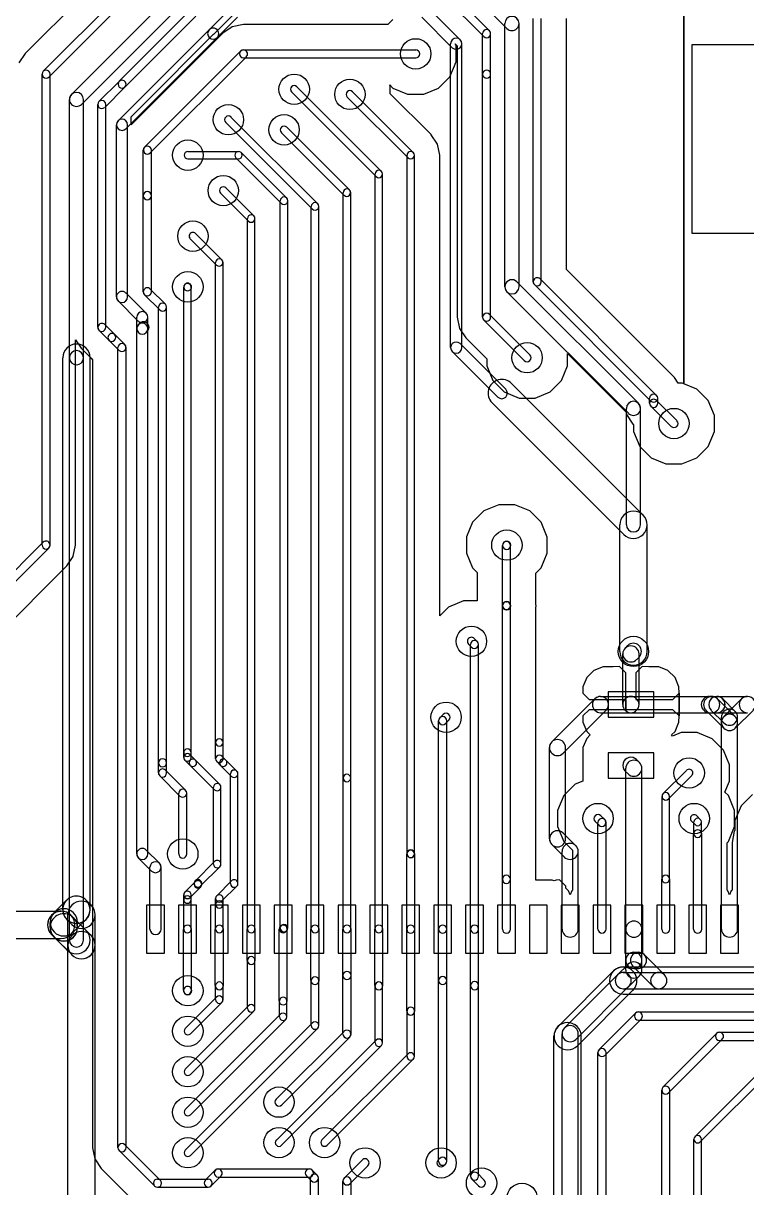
# Model space of a CAD drawing. Extents: x -29274 to 69862, y 24345 to 162744.
# Drawn here: x 325 to 7468, y 40975 to 52472 of the extents above; entities that cross this region are included whole.
import ezdxf

# ---------------------------------------------------------------- set-up
doc = ezdxf.new("R2010")
doc.units = 0
doc.layers.add('BLACK', color=1, linetype='CONTINUOUS')

msp = doc.modelspace()

# ---------------------------------------------------------------- linework, layer by layer
at = {"layer": 'BLACK'}
for p, q in [((6849, 48912), (6849, 56190)), ((6849, 56190), (6849, 48912)), ((6849, 48912), (6849, 56190)), ((6849, 56190), (6849, 48912)), ((1744, 53574), (345, 52175)), ((1744, 53574), (345, 52175)), ((522, 51999), (1921, 53398)), ((579, 51942), (1978, 53341)), ((2200, 53169), (801, 51770)), ((2299, 53070), (900, 51671)), ((5100, 52421), (4451, 53070)), ((4429, 52898), (4928, 52399)), ((4372, 52841), (4871, 52342)), ((1272, 51899), (1971, 52598)), ((2361, 52609), (2161, 52409)), ((2205, 52365), (2420, 52580)), ((2205, 52365), (2420, 52580)), ((4339, 52609), (4639, 52309)), ((1329, 51842), (2028, 52541)), ((2439, 52531), (2239, 52331)), ((2389, 52438), (2295, 52375)), ((2389, 52438), (2295, 52375)), ((2500, 52460), (2389, 52438)), ((2500, 52460), (2389, 52438)), ((3926, 52460), (2500, 52460)), ((3926, 52460), (2500, 52460)), ((3974, 52508), (3926, 52460)), ((3974, 52508), (3926, 52460)), ((4261, 52531), (4561, 52231)), ((5080, 49870), (5080, 52470)), ((5220, 49870), (5220, 52470)), ((5360, 49920), (5360, 52520)), ((5440, 49920), (5440, 52520)), ((5690, 50040), (5690, 52520)), ((5690, 50040), (5690, 52520)), ((1261, 51509), (2161, 52409)), ((1339, 51431), (2239, 52331)), ((2295, 52375), (1390, 51470)), ((2295, 52375), (1390, 51470)), ((1505, 51665), (2204, 52364)), ((1505, 51665), (2204, 52364)), ((2204, 52364), (2204, 52365)), ((2204, 52365), (2205, 52365)), ((2204, 52364), (2204, 52365)), ((2204, 52365), (2205, 52365)), ((4860, 51970), (4860, 52370)), ((4940, 51970), (4940, 52370)), ((1522, 51249), (2471, 52198)), ((2500, 52210), (4200, 52210)), ((4545, 49270), (4545, 52270)), ((4599, 52249), (4590, 52270)), ((4590, 52270), (4610, 52250)), ((4599, 52249), (4590, 52270)), ((4590, 52270), (4610, 52250)), ((4599, 52090), (4599, 52249)), ((4599, 52090), (4599, 52249)), ((4610, 52250), (4610, 51970)), ((4610, 52250), (4610, 51970)), ((4655, 49270), (4655, 52270)), ((14754, 52260), (6927, 52260)), ((6927, 52260), (6927, 50400)), ((14754, 52260), (6927, 52260)), ((6927, 52260), (6927, 50400)), ((345, 52175), (282, 52081)), ((345, 52175), (282, 52081)), ((1579, 51192), (2528, 52141)), ((2500, 52130), (4200, 52130)), ((4538, 51944), (4599, 52090)), ((4538, 51944), (4599, 52090)), ((510, 47320), (510, 51970)), ((590, 47320), (590, 51970)), ((4610, 51970), (4610, 49570)), ((4610, 51970), (4610, 49570)), ((4860, 49570), (4860, 51970)), ((4940, 49570), (4940, 51970)), ((1072, 51699), (1271, 51898)), ((3949, 51849), (3943, 51863)), ((3943, 51863), (3974, 51832)), ((3949, 51849), (3943, 51863)), ((3943, 51863), (3974, 51832)), ((4426, 51832), (4538, 51944)), ((4426, 51832), (4538, 51944)), ((1129, 51642), (1328, 51841)), ((2974, 51794), (3810, 50958)), ((3026, 51846), (3862, 51010)), ((3524, 51744), (4124, 51144)), ((3576, 51796), (4176, 51196)), ((3949, 51777), (3949, 51849)), ((3949, 51777), (3949, 51849)), ((4353, 51373), (3949, 51777)), ((4353, 51373), (3949, 51777)), ((3974, 51832), (4120, 51771)), ((3974, 51832), (4120, 51771)), ((4120, 51771), (4279, 51771)), ((4120, 51771), (4279, 51771)), ((4279, 51771), (4426, 51832)), ((4279, 51771), (4426, 51832)), ((780, 49170), (780, 51720)), ((920, 49170), (920, 51720)), ((1060, 49470), (1060, 51670)), ((1140, 49470), (1140, 51670)), ((1390, 51550), (1504, 51664)), ((1390, 51550), (1504, 51664)), ((1504, 51664), (1504, 51665)), ((1504, 51665), (1505, 51665)), ((1504, 51664), (1504, 51665)), ((1504, 51665), (1505, 51665)), ((1390, 51470), (1390, 51550)), ((1390, 51470), (1390, 51550)), ((2376, 51546), (3232, 50690)), ((1245, 49770), (1245, 51470)), ((1355, 49770), (1355, 51470)), ((2324, 51494), (3180, 50638)), ((2873, 51394), (3494, 50773)), ((2926, 51447), (3547, 50826)), ((4354, 51372), (4353, 51373)), ((4354, 51372), (4353, 51373)), ((4416, 51279), (4354, 51372)), ((4416, 51279), (4354, 51372)), ((4437, 51170), (4416, 51279)), ((4437, 51170), (4416, 51279)), ((1510, 50770), (1510, 51220)), ((1590, 50770), (1590, 51220)), ((1950, 51207), (2450, 51207)), ((2476, 51196), (2926, 50746)), ((4114, 44271), (4114, 51169)), ((4188, 44271), (4188, 51169)), ((4438, 51169), (4437, 51170)), ((4438, 51169), (4437, 51170)), ((4438, 46622), (4438, 51169)), ((4438, 46622), (4438, 51169)), ((1950, 51133), (2450, 51133)), ((2424, 51144), (2874, 50694)), ((3799, 43528), (3799, 50984)), ((3873, 43528), (3873, 50984)), ((2326, 50846), (2602, 50570)), ((1510, 49820), (1510, 50770)), ((1590, 49820), (1590, 50770)), ((2274, 50794), (2550, 50518)), ((2863, 43538), (2863, 50720)), ((2937, 43538), (2937, 50720)), ((3484, 45021), (3484, 50799)), ((3558, 45021), (3558, 50799)), ((3169, 43528), (3169, 50664)), ((3243, 43528), (3243, 50664)), ((2539, 43528), (2539, 50544)), ((2613, 43528), (2613, 50544)), ((2286, 50136), (2026, 50396)), ((6927, 50400), (13992, 50400)), ((6927, 50400), (13992, 50400)), ((2234, 50084), (1974, 50344)), ((2224, 45371), (2224, 50109)), ((2298, 45371), (2298, 50109)), ((6755, 48975), (5690, 50040)), ((6755, 48975), (5690, 50040)), ((6399, 48720), (5200, 49919)), ((6578, 48798), (5428, 49948)), ((1539, 49609), (1339, 49809)), ((1672, 49642), (1522, 49792)), ((1728, 49698), (1578, 49848)), ((1909, 45270), (1909, 49866)), ((1920, 49893), (1923, 49896)), ((1973, 49840), (1976, 49843)), ((1983, 45270), (1983, 49866)), ((6300, 48621), (5101, 49820)), ((6522, 48742), (5372, 49892)), ((1461, 49531), (1261, 49731)), ((1660, 45170), (1660, 49670)), ((1740, 45170), (1740, 49670)), ((1445, 49458), (1445, 49570)), ((1555, 49458), (1555, 49570)), ((4610, 49570), (4632, 49459)), ((4610, 49570), (4632, 49459)), ((4929, 49598), (5328, 49199)), ((1171, 49342), (1072, 49441)), ((1228, 49399), (1129, 49498)), ((1445, 44271), (1445, 49457)), ((1461, 49497), (1473, 49509)), ((1555, 44271), (1555, 49457)), ((4632, 49459), (4695, 49365)), ((4632, 49459), (4695, 49365)), ((4872, 49541), (5271, 49142)), ((840, 47320), (840, 49348)), ((840, 49348), (895, 49265)), ((840, 47320), (840, 49348)), ((840, 49348), (895, 49265)), ((1271, 49242), (1172, 49341)), ((1328, 49299), (1229, 49398)), ((1539, 49419), (1551, 49431)), ((4695, 49365), (4901, 49159)), ((4695, 49365), (4901, 49159)), ((895, 49265), (995, 49165)), ((895, 49265), (995, 49165)), ((1260, 41370), (1260, 49270)), ((1340, 41370), (1340, 49270)), ((4561, 49231), (5011, 48781)), ((4639, 49309), (5089, 48859)), ((5699, 49090), (5699, 49211)), ((5699, 49211), (6277, 48633)), ((5699, 49090), (5699, 49211)), ((5699, 49211), (6277, 48633)), ((715, 43720), (715, 49170)), ((780, 43420), (780, 49170)), ((920, 43420), (920, 49170)), ((985, 43720), (985, 49170)), ((995, 49165), (1010, 49150)), ((995, 49165), (1010, 49150)), ((1010, 49150), (1010, 41370)), ((1010, 49150), (1010, 41370)), ((4901, 49159), (4901, 49091)), ((4901, 49159), (4901, 49091)), ((4901, 49091), (4962, 48944)), ((4901, 49091), (4962, 48944)), ((5638, 48944), (5699, 49090)), ((5638, 48944), (5699, 49090)), ((4962, 48944), (5074, 48832)), ((4962, 48944), (5074, 48832)), ((6445, 47616), (5146, 48915)), ((5526, 48832), (5638, 48944)), ((5526, 48832), (5638, 48944)), ((6792, 48919), (6755, 48975)), ((6792, 48919), (6755, 48975)), ((6830, 48919), (6792, 48919)), ((6830, 48919), (6792, 48919)), ((6849, 48912), (6830, 48919)), ((6849, 48912), (6830, 48919)), ((6976, 48858), (6849, 48912)), ((6976, 48858), (6849, 48912)), ((5074, 48832), (5220, 48771)), ((5074, 48832), (5220, 48771)), ((5220, 48771), (5379, 48771)), ((5220, 48771), (5379, 48771)), ((5379, 48771), (5526, 48832)), ((5379, 48771), (5526, 48832)), ((6510, 48720), (6510, 48770)), ((6778, 48549), (6579, 48748)), ((6590, 48720), (6590, 48770)), ((7088, 48746), (6976, 48858)), ((7088, 48746), (6976, 48858)), ((6254, 47425), (4955, 48724)), ((6277, 48633), (6282, 48609)), ((6277, 48633), (6282, 48609)), ((6280, 47520), (6280, 48670)), ((6420, 47520), (6420, 48670)), ((6721, 48492), (6522, 48691)), ((7149, 48599), (7088, 48746)), ((7149, 48599), (7088, 48746)), ((6282, 48609), (6345, 48515)), ((6282, 48609), (6345, 48515)), ((7149, 48440), (7149, 48599)), ((7149, 48440), (7149, 48599)), ((6345, 48515), (6351, 48509)), ((6345, 48515), (6351, 48509)), ((6351, 48509), (6351, 48441)), ((6351, 48509), (6351, 48441)), ((6351, 48441), (6412, 48294)), ((6351, 48441), (6412, 48294)), ((7088, 48294), (7149, 48440)), ((7088, 48294), (7149, 48440)), ((6412, 48294), (6524, 48182)), ((6412, 48294), (6524, 48182)), ((6976, 48182), (7088, 48294)), ((6976, 48182), (7088, 48294)), ((6524, 48182), (6670, 48121)), ((6524, 48182), (6670, 48121)), ((6829, 48121), (6976, 48182)), ((6829, 48121), (6976, 48182)), ((6670, 48121), (6829, 48121)), ((6670, 48121), (6829, 48121)), ((5021, 47719), (4874, 47658)), ((5021, 47719), (4874, 47658)), ((5180, 47719), (5021, 47719)), ((5180, 47719), (5021, 47719)), ((5326, 47658), (5180, 47719)), ((5326, 47658), (5180, 47719)), ((4874, 47658), (4762, 47546)), ((4874, 47658), (4762, 47546)), ((5438, 47546), (5326, 47658)), ((5438, 47546), (5326, 47658)), ((4762, 47546), (4701, 47400)), ((4762, 47546), (4701, 47400)), ((5499, 47399), (5438, 47546)), ((5499, 47399), (5438, 47546)), ((6215, 46270), (6215, 47520)), ((6485, 46270), (6485, 47520)), ((4701, 47400), (4701, 47241)), ((4701, 47400), (4701, 47241)), ((5499, 47240), (5499, 47399)), ((5499, 47240), (5499, 47399)), ((-528, 46299), (521, 47348)), ((-471, 46242), (578, 47291)), ((818, 47209), (839, 47319)), ((818, 47209), (839, 47319)), ((839, 47319), (840, 47320)), ((839, 47319), (840, 47320)), ((5056, 46724), (5056, 47316)), ((5071, 47348), (5068, 47345)), ((5128, 47291), (5125, 47288)), ((5136, 46724), (5136, 47316)), ((755, 47115), (817, 47208)), ((755, 47115), (817, 47208)), ((817, 47208), (818, 47209)), ((817, 47208), (818, 47209)), ((4701, 47241), (4762, 47094)), ((4701, 47241), (4762, 47094)), ((5438, 47094), (5499, 47240)), ((5438, 47094), (5499, 47240)), ((-26, 46334), (754, 47114)), ((-26, 46334), (754, 47114)), ((754, 47114), (754, 47115)), ((754, 47115), (755, 47115)), ((754, 47114), (754, 47115)), ((754, 47115), (755, 47115)), ((4762, 47094), (4806, 47050)), ((4762, 47094), (4806, 47050)), ((4806, 47050), (4806, 46769)), ((4806, 47050), (4806, 46769)), ((5386, 47042), (5438, 47094)), ((5386, 47042), (5438, 47094)), ((5386, 46741), (5386, 47042)), ((5386, 46741), (5386, 47042)), ((4524, 46708), (4438, 46622)), ((4524, 46708), (4438, 46622)), ((4671, 46769), (4524, 46708)), ((4671, 46769), (4524, 46708)), ((4806, 46769), (4671, 46769)), ((4806, 46769), (4671, 46769)), ((5056, 44020), (5056, 46720)), ((5068, 46695), (5071, 46692)), ((5096, 46760), (5100, 46760)), ((5096, 46680), (5100, 46680)), ((5125, 46752), (5128, 46749)), ((5136, 44020), (5136, 46720)), ((5386, 46736), (5386, 46741)), ((5386, 46736), (5386, 46741)), ((5390, 46720), (5386, 46736)), ((5390, 46720), (5386, 46736)), ((5386, 46705), (5389, 46720)), ((5386, 46705), (5389, 46720)), ((5386, 46700), (5386, 46705)), ((5386, 46700), (5386, 46705)), ((5386, 44020), (5386, 46700)), ((5386, 44020), (5386, 46700)), ((5389, 46720), (5390, 46720)), ((5389, 46720), (5390, 46720)), ((4752, 46312), (4722, 46342)), ((4741, 43529), (4741, 46339)), ((4808, 46368), (4778, 46398)), ((4821, 43529), (4821, 46339)), ((6245, 45745), (6245, 46245)), ((6292, 46327), (6268, 46303)), ((6405, 45745), (6405, 46245)), ((6050, 46119), (5959, 46081)), ((6050, 46119), (5959, 46081)), ((6149, 46119), (6050, 46119)), ((6149, 46119), (6050, 46119)), ((6213, 46120), (6149, 46119)), ((6213, 46120), (6149, 46119)), ((6275, 46058), (6213, 46120)), ((6275, 46058), (6213, 46120)), ((6437, 46120), (6375, 46058)), ((6437, 46120), (6375, 46058)), ((6406, 46213), (6382, 46189)), ((6501, 46119), (6437, 46120)), ((6501, 46119), (6437, 46120)), ((6600, 46119), (6501, 46119)), ((6600, 46119), (6501, 46119)), ((6691, 46081), (6600, 46119)), ((6691, 46081), (6600, 46119)), ((5889, 46011), (5851, 45919)), ((5889, 46011), (5851, 45919)), ((5959, 46081), (5889, 46011)), ((5959, 46081), (5889, 46011)), ((6275, 45795), (6275, 46058)), ((6275, 45795), (6275, 46058)), ((6375, 46058), (6375, 45795)), ((6375, 46058), (6375, 45795)), ((6761, 46011), (6691, 46081)), ((6761, 46011), (6691, 46081)), ((6799, 45919), (6761, 46011)), ((6799, 45919), (6761, 46011)), ((5851, 45919), (5850, 45857)), ((5851, 45919), (5850, 45857)), ((6800, 45857), (6799, 45919)), ((6800, 45857), (6799, 45919)), ((5543, 45377), (5968, 45802)), ((5850, 45857), (5912, 45795)), ((5850, 45857), (5912, 45795)), ((5912, 45795), (6275, 45795)), ((5912, 45795), (6275, 45795)), ((6025, 45825), (6325, 45825)), ((6550, 45870), (6100, 45870)), ((6100, 45870), (6100, 45620)), ((6275, 45695), (6275, 45795)), ((6275, 45795), (6275, 45695)), ((6275, 45695), (6275, 45795)), ((6275, 45795), (6275, 45695)), ((6325, 45825), (7175, 45825)), ((6375, 45795), (6738, 45795)), ((6375, 45795), (6738, 45795)), ((6550, 45620), (6550, 45870)), ((6738, 45795), (6800, 45857)), ((6738, 45795), (6800, 45857)), ((6800, 45633), (6800, 45857)), ((6800, 45857), (6800, 45633)), ((6800, 45633), (6800, 45857)), ((6800, 45857), (6800, 45633)), ((7100, 45825), (7122, 45825)), ((7100, 45825), (7174, 45825)), ((7100, 45825), (7474, 45825)), ((7180, 45801), (7355, 45626)), ((7355, 45678), (7232, 45801)), ((7243, 45626), (7418, 45801)), ((4472, 45648), (4438, 45614)), ((5656, 45264), (6081, 45689)), ((5912, 45695), (5850, 45633)), ((5912, 45695), (5850, 45633)), ((6225, 45695), (5912, 45695)), ((6225, 45695), (5912, 45695)), ((6025, 45665), (6325, 45665)), ((6275, 45695), (6225, 45695)), ((6275, 45695), (6225, 45695)), ((6375, 45695), (6275, 45695)), ((6375, 45695), (6275, 45695)), ((6325, 45665), (7175, 45665)), ((6425, 45695), (6375, 45695)), ((6425, 45695), (6375, 45695)), ((6738, 45695), (6425, 45695)), ((6738, 45695), (6425, 45695)), ((6800, 45633), (6738, 45695)), ((6800, 45633), (6738, 45695)), ((7067, 45688), (7242, 45513)), ((7100, 45665), (7122, 45665)), ((7100, 45665), (7174, 45665)), ((7100, 45665), (7474, 45665)), ((7242, 45565), (7119, 45688)), ((7356, 45513), (7531, 45688)), ((4426, 43528), (4426, 45586)), ((4528, 45592), (4494, 45558)), ((4506, 43528), (4506, 45586)), ((5850, 45633), (5851, 45571)), ((5850, 45633), (5851, 45571)), ((5851, 45571), (5889, 45479)), ((5851, 45571), (5889, 45479)), ((6100, 45620), (6550, 45620)), ((6761, 45479), (6799, 45571)), ((6761, 45479), (6799, 45571)), ((6799, 45571), (6800, 45633)), ((6799, 45571), (6800, 45633)), ((7219, 45569), (7219, 45621)), ((7219, 43529), (7219, 45569)), ((7379, 45569), (7379, 45621)), ((7379, 43529), (7379, 45569)), ((5889, 45479), (5923, 45445)), ((5889, 45479), (5923, 45445)), ((5923, 45445), (5889, 45411)), ((5923, 45445), (5889, 45411)), ((6727, 45445), (6761, 45479)), ((6727, 45445), (6761, 45479)), ((6737, 45435), (6727, 45445)), ((6737, 45435), (6727, 45445)), ((6821, 45469), (6737, 45435)), ((6821, 45469), (6737, 45435)), ((6980, 45469), (6821, 45469)), ((6980, 45469), (6821, 45469)), ((7126, 45408), (6980, 45469)), ((7126, 45408), (6980, 45469)), ((2224, 45210), (2224, 45370)), ((2298, 45210), (2298, 45370)), ((5520, 44420), (5520, 45320)), ((5680, 44420), (5680, 45320)), ((5889, 45411), (5851, 45320)), ((5889, 45411), (5851, 45320)), ((5851, 45320), (5851, 45221)), ((5851, 45320), (5851, 45221)), ((7238, 45296), (7126, 45408)), ((7238, 45296), (7126, 45408)), ((1909, 45224), (1909, 45270)), ((1920, 45198), (1974, 45144)), ((1972, 45250), (2026, 45196)), ((1983, 45224), (1983, 45270)), ((2266, 44957), (2027, 45196)), ((2287, 45235), (2325, 45197)), ((2434, 45088), (2326, 45196)), ((5851, 45221), (5851, 44990)), ((5851, 45221), (5851, 44990)), ((6550, 45270), (6100, 45270)), ((6100, 45270), (6100, 45020)), ((6410, 45173), (6381, 45202)), ((6550, 45020), (6550, 45270)), ((7299, 45149), (7238, 45296)), ((7299, 45149), (7238, 45296)), ((1660, 45070), (1660, 45170)), ((1928, 44899), (1729, 45098)), ((1740, 45070), (1740, 45170)), ((2213, 44904), (1974, 45143)), ((2235, 45183), (2273, 45145)), ((2382, 45036), (2274, 45144)), ((6297, 45060), (6268, 45089)), ((6274, 43528), (6274, 45116)), ((6434, 43528), (6434, 45116)), ((6643, 44866), (6873, 45096)), ((7299, 44990), (7299, 45149)), ((7299, 44990), (7299, 45149)), ((1871, 44842), (1672, 45041)), ((2371, 43978), (2371, 45062)), ((2445, 43978), (2445, 45062)), ((3484, 43528), (3484, 45020)), ((3558, 43528), (3558, 45020)), ((5774, 44958), (5662, 44846)), ((5774, 44958), (5662, 44846)), ((5851, 44990), (5774, 44958)), ((5851, 44990), (5774, 44958)), ((6100, 45020), (6550, 45020)), ((6695, 44814), (6925, 45044)), ((7253, 44881), (7299, 44990)), ((7253, 44881), (7299, 44990)), ((1860, 44270), (1860, 44870)), ((1940, 44270), (1940, 44870)), ((2203, 44170), (2203, 44930)), ((2277, 44170), (2277, 44930)), ((5662, 44846), (5601, 44700)), ((5662, 44846), (5601, 44700)), ((6632, 44021), (6632, 44839)), ((6706, 44021), (6706, 44839)), ((7288, 44846), (7253, 44881)), ((7288, 44846), (7253, 44881)), ((7349, 44699), (7288, 44846)), ((7349, 44699), (7288, 44846)), ((7524, 44858), (7412, 44746)), ((7524, 44858), (7412, 44746)), ((7412, 44746), (7351, 44600)), ((7412, 44746), (7351, 44600)), ((5601, 44700), (5601, 44541)), ((5601, 44700), (5601, 44541)), ((6028, 44648), (6066, 44610)), ((7010, 44612), (6976, 44646)), ((7349, 44540), (7349, 44699)), ((7349, 44540), (7349, 44699)), ((5601, 44541), (5662, 44394)), ((5601, 44541), (5662, 44394)), ((5972, 44592), (6010, 44554)), ((5999, 43529), (5999, 44581)), ((6079, 43529), (6079, 44581)), ((6958, 44560), (6924, 44594)), ((6947, 44470), (6947, 44586)), ((7021, 44470), (7021, 44586)), ((7288, 44394), (7349, 44540)), ((7288, 44394), (7349, 44540)), ((7346, 44495), (7324, 44384)), ((7346, 44495), (7324, 44384)), ((7351, 44503), (7346, 44495)), ((7351, 44503), (7346, 44495)), ((7351, 44600), (7351, 44503)), ((7351, 44600), (7351, 44503)), ((5781, 44352), (5656, 44477)), ((5662, 44394), (5749, 44307)), ((5662, 44394), (5749, 44307)), ((6944, 43528), (6944, 44470)), ((7024, 43528), (7024, 44470)), ((7274, 44380), (7288, 44394)), ((7274, 44380), (7288, 44394)), ((7274, 43914), (7274, 44380)), ((7274, 43914), (7274, 44380)), ((7324, 44384), (7324, 43914)), ((7324, 44384), (7324, 43914)), ((1669, 44179), (1539, 44309)), ((4111, 43528), (4111, 44270)), ((4191, 43528), (4191, 44270)), ((5668, 44239), (5543, 44364)), ((5645, 43529), (5645, 44295)), ((5749, 44307), (5749, 43914)), ((5749, 44307), (5749, 43914)), ((5805, 43529), (5805, 44295)), ((1591, 44101), (1461, 44231)), ((2024, 44006), (2214, 44196)), ((1576, 43529), (1576, 44139)), ((1686, 43529), (1686, 44139)), ((2076, 43954), (2266, 44144)), ((1920, 43893), (2023, 43996)), ((1973, 43840), (2076, 43943)), ((2013, 43970), (2013, 43980)), ((2087, 43970), (2087, 43980)), ((2235, 43858), (2381, 44004)), ((2287, 43806), (2433, 43952)), ((5056, 43528), (5056, 44020)), ((5136, 43528), (5136, 44020)), ((5386, 44013), (5386, 44020)), ((5386, 44013), (5386, 44020)), ((5449, 44013), (5386, 44013)), ((5449, 44013), (5386, 44013)), ((5548, 44013), (5449, 44013)), ((5548, 44013), (5449, 44013)), ((5567, 44005), (5548, 44013)), ((5567, 44005), (5548, 44013)), ((5588, 44013), (5567, 44005)), ((5588, 44013), (5567, 44005)), ((5619, 44014), (5588, 44013)), ((5619, 44014), (5588, 44013)), ((5681, 43952), (5619, 44014)), ((5681, 43952), (5619, 44014)), ((5681, 43933), (5681, 43952)), ((5681, 43933), (5681, 43952)), ((5709, 43905), (5681, 43933)), ((5709, 43905), (5681, 43933)), ((6629, 43528), (6629, 44020)), ((6709, 43528), (6709, 44020)), ((629, 43691), (754, 43816)), ((995, 43766), (946, 43815)), ((1909, 43820), (1909, 43866)), ((1909, 43528), (1909, 43820)), ((1983, 43820), (1983, 43866)), ((1983, 43528), (1983, 43820)), ((2224, 43771), (2224, 43831)), ((2298, 43771), (2298, 43831)), ((5724, 43868), (5709, 43905)), ((5724, 43868), (5709, 43905)), ((5740, 43905), (5724, 43868)), ((5740, 43905), (5724, 43868)), ((5749, 43914), (5740, 43905)), ((5749, 43914), (5740, 43905)), ((7283, 43905), (7274, 43914)), ((7283, 43905), (7274, 43914)), ((7298, 43867), (7283, 43905)), ((7298, 43867), (7283, 43905)), ((7315, 43905), (7298, 43867)), ((7315, 43905), (7298, 43867)), ((7324, 43914), (7315, 43905)), ((7324, 43914), (7315, 43905)), ((-1000, 43705), (700, 43705)), ((1719, 43764), (1543, 43764)), ((1543, 43764), (1543, 43292)), ((1719, 43292), (1719, 43764)), ((2034, 43764), (1858, 43764)), ((1858, 43764), (1858, 43292)), ((2034, 43292), (2034, 43764)), ((2349, 43764), (2173, 43764)), ((2173, 43764), (2173, 43292)), ((2224, 43528), (2224, 43770)), ((2298, 43528), (2298, 43770)), ((2349, 43292), (2349, 43764)), ((2664, 43764), (2488, 43764)), ((2488, 43764), (2488, 43292)), ((2664, 43292), (2664, 43764)), ((2979, 43764), (2803, 43764)), ((2803, 43764), (2803, 43292)), ((2979, 43292), (2979, 43764)), ((3294, 43764), (3118, 43764)), ((3118, 43764), (3118, 43292)), ((3294, 43292), (3294, 43764)), ((3609, 43764), (3433, 43764)), ((3433, 43764), (3433, 43292)), ((3609, 43292), (3609, 43764)), ((3924, 43764), (3748, 43764)), ((3748, 43764), (3748, 43292)), ((3924, 43292), (3924, 43764)), ((4239, 43764), (4063, 43764)), ((4063, 43764), (4063, 43292)), ((4239, 43292), (4239, 43764)), ((4554, 43764), (4378, 43764)), ((4378, 43764), (4378, 43292)), ((4554, 43292), (4554, 43764)), ((4869, 43764), (4693, 43764)), ((4693, 43764), (4693, 43292)), ((4869, 43292), (4869, 43764)), ((5184, 43764), (5008, 43764)), ((5008, 43764), (5008, 43292)), ((5184, 43292), (5184, 43764)), ((5498, 43764), (5322, 43764)), ((5322, 43764), (5322, 43292)), ((5498, 43292), (5498, 43764)), ((5813, 43764), (5637, 43764)), ((5637, 43764), (5637, 43292)), ((5813, 43292), (5813, 43764)), ((6127, 43764), (5951, 43764)), ((5951, 43764), (5951, 43292)), ((6127, 43292), (6127, 43764)), ((6442, 43764), (6266, 43764)), ((6266, 43764), (6266, 43292)), ((6442, 43292), (6442, 43764)), ((6757, 43764), (6581, 43764)), ((6581, 43764), (6581, 43292)), ((6757, 43292), (6757, 43764)), ((7072, 43764), (6896, 43764)), ((6896, 43764), (6896, 43292)), ((7072, 43292), (7072, 43764)), ((7387, 43764), (7211, 43764)), ((7211, 43764), (7211, 43292)), ((7387, 43292), (7387, 43764)), ((590, 43545), (590, 43595)), ((804, 43575), (755, 43624)), ((765, 43370), (765, 43670)), ((819, 43641), (795, 43665)), ((796, 43665), (945, 43516)), ((994, 43466), (820, 43640)), ((820, 43500), (945, 43625)), ((860, 43545), (860, 43595)), ((1035, 43370), (1035, 43670)), ((629, 43451), (605, 43475)), ((605, 43474), (754, 43325)), ((1906, 42924), (1906, 43528)), ((1986, 42924), (1986, 43528)), ((2221, 42970), (2221, 43528)), ((2301, 42970), (2301, 43528)), ((2536, 43220), (2536, 43528)), ((2616, 43220), (2616, 43528)), ((2851, 42820), (2851, 43528)), ((2873, 43563), (2865, 43555)), ((2925, 43511), (2917, 43503)), ((2931, 42820), (2931, 43528)), ((3166, 43020), (3166, 43528)), ((3246, 43020), (3246, 43528)), ((3481, 43070), (3481, 43528)), ((3561, 43070), (3561, 43528)), ((3796, 42970), (3796, 43528)), ((3876, 42970), (3876, 43528)), ((4111, 42720), (4111, 43528)), ((4191, 42720), (4191, 43528)), ((4426, 43020), (4426, 43528)), ((4506, 43020), (4506, 43528)), ((4741, 42970), (4741, 43528)), ((4821, 42970), (4821, 43528)), ((6274, 43220), (6274, 43528)), ((6434, 43220), (6434, 43528)), ((-1000, 43435), (700, 43435)), ((804, 43276), (630, 43450)), ((765, 38120), (765, 43370)), ((1035, 38120), (1035, 43370)), ((1543, 43292), (1719, 43292)), ((1858, 43292), (2034, 43292)), ((2173, 43292), (2349, 43292)), ((2488, 43292), (2664, 43292)), ((2803, 43292), (2979, 43292)), ((3118, 43292), (3294, 43292)), ((3433, 43292), (3609, 43292)), ((3748, 43292), (3924, 43292)), ((4063, 43292), (4239, 43292)), ((4378, 43292), (4554, 43292)), ((4693, 43292), (4869, 43292)), ((5008, 43292), (5184, 43292)), ((5322, 43292), (5498, 43292)), ((5637, 43292), (5813, 43292)), ((5951, 43292), (6127, 43292)), ((6266, 43292), (6442, 43292)), ((6354, 43300), (6400, 43300)), ((6457, 43276), (6656, 43077)), ((6581, 43292), (6757, 43292)), ((6896, 43292), (7072, 43292)), ((7211, 43292), (7387, 43292)), ((2539, 42746), (2539, 43220)), ((2613, 42746), (2613, 43220)), ((5605, 42566), (6154, 43115)), ((6297, 43180), (6194, 43077)), ((6250, 43155), (8050, 43155)), ((6274, 43124), (6274, 43220)), ((6344, 43163), (6543, 42964)), ((6354, 43140), (6400, 43140)), ((6434, 43124), (6434, 43220)), ((3169, 42576), (3169, 43020)), ((3243, 42576), (3243, 43020)), ((3481, 42492), (3481, 43070)), ((3561, 42492), (3561, 43070)), ((4426, 41236), (4426, 43020)), ((4506, 41236), (4506, 43020)), ((6193, 43077), (5668, 42552)), ((6250, 43100), (6600, 43100)), ((6410, 43067), (6307, 42964)), ((6600, 43100), (8050, 43100)), ((1921, 42892), (1918, 42895)), ((1978, 42949), (1975, 42952)), ((2224, 42832), (2224, 42970)), ((2298, 42832), (2298, 42970)), ((3799, 42406), (3799, 42970)), ((3873, 42406), (3873, 42970)), ((4741, 41090), (4741, 42970)), ((4821, 41090), (4821, 42970)), ((6306, 42964), (5781, 42439)), ((5796, 42375), (6345, 42924)), ((6250, 42940), (6600, 42940)), ((6250, 42885), (8050, 42885)), ((6600, 42940), (8050, 42940)), ((2234, 42857), (1924, 42547)), ((2549, 42772), (1924, 42147)), ((2286, 42805), (1976, 42495)), ((2854, 42662), (2854, 42820)), ((2928, 42662), (2928, 42820)), ((2864, 42687), (1924, 41747)), ((2602, 42719), (1977, 42094)), ((4114, 42272), (4114, 42720)), ((4188, 42272), (4188, 42720)), ((6010, 42338), (6371, 42699)), ((6400, 42710), (10350, 42710)), ((3180, 42602), (1924, 41346)), ((2916, 42635), (1976, 41695)), ((3232, 42550), (1976, 41294)), ((6067, 42281), (6428, 42642)), ((6400, 42630), (10350, 42630)), ((3492, 42519), (2822, 41849)), ((3810, 42432), (2824, 41446)), ((3548, 42463), (2878, 41793)), ((5565, 39520), (5565, 42470)), ((5645, 39521), (5645, 42495)), ((5805, 39521), (5805, 42495)), ((5835, 39520), (5835, 42470)), ((6641, 41968), (7171, 42498)), ((6697, 41912), (7227, 42442)), ((7200, 42510), (10450, 42510)), ((7200, 42430), (10450, 42430)), ((3862, 42380), (2876, 41394)), ((5999, 38963), (5999, 42309)), ((6079, 38963), (6079, 42309)), ((4124, 42297), (3274, 41447)), ((4176, 42245), (3326, 41395)), ((6958, 41480), (7674, 42196)), ((7010, 41428), (7726, 42144)), ((6629, 38963), (6629, 41939)), ((6709, 38963), (6709, 41939)), ((1329, 41398), (1678, 41049)), ((6947, 38962), (6947, 41454)), ((7021, 38962), (7021, 41454)), ((1010, 41370), (1032, 41259)), ((1010, 41370), (1032, 41259)), ((1272, 41341), (1621, 40992)), ((1032, 41259), (1095, 41165)), ((1032, 41259), (1095, 41165)), ((1095, 41165), (1444, 40816)), ((1095, 41165), (1444, 40816)), ((2250, 41160), (3150, 41160)), ((3493, 41070), (3671, 41248)), ((3549, 41014), (3727, 41192)), ((4437, 41264), (4422, 41249)), ((4494, 41207), (4479, 41192)), ((1650, 41060), (2150, 41060)), ((2122, 41049), (2221, 41148)), ((2179, 40992), (2278, 41091)), ((2250, 41080), (3150, 41080)), ((3122, 41091), (3171, 41042)), ((3160, 38968), (3160, 41070)), ((3179, 41148), (3228, 41099)), ((3240, 38968), (3240, 41070)), ((4753, 41061), (4821, 40993)), ((4809, 41117), (4877, 41049)), ((1650, 40980), (2150, 40980)), ((3481, 38963), (3481, 41041)), ((3561, 38963), (3561, 41041))]:
    msp.add_line(p, q, dxfattribs=at)
for centre in [(4200, 52170), (3000, 51820), (3550, 51770), (2350, 51520), (2900, 51420), (1950, 51170), (2300, 50820), (2000, 50370), (1950, 49870), (5300, 49170), (6750, 48520), (5100, 47320), (4750, 46370), (6350, 46270), (4500, 45620), (6900, 45070), (6000, 44620), (6950, 44620), (1900, 44270), (1950, 42920), (1950, 42520), (1950, 42120), (2850, 41820), (1950, 41720), (2850, 41420), (3300, 41420), (1950, 41320), (3700, 41220), (4450, 41220), (4850, 41020), (5250, 40870)]:
    msp.add_circle(centre, 150, dxfattribs=at)
for centre, radius, start, end in [((5150, 52470), 70, 360, 540), ((5150, 52470), 70, 225, 405), ((2200, 52370), 55, 135, 315), ((2200, 52370), 55, 315, 495), ((4600, 52270), 55, 360, 540), ((4900, 52370), 40, 360, 540), ((4900, 52370), 40, 225, 405), ((2500, 52170), 40, 90, 270), ((2499, 52169), 40, 315, 495), ((4200, 52170), 40, 270, 450), ((4600, 52270), 55, 225, 405), ((550, 51970), 40, 360, 540), ((551, 51971), 40, 135, 315), ((4900, 51970), 40, 360, 540), ((4900, 51970), 40, 180, 360), ((1301, 51871), 40, 135, 315), ((1300, 51870), 40, 315, 495), ((3000, 51820), 37, 45, 225), ((850, 51720), 70, 360, 540), ((851, 51721), 70, 135, 315), ((3550, 51770), 37, 45, 225), ((1100, 51670), 40, 360, 540), ((1100, 51670), 40, 135, 315), ((1300, 51470), 55, 360, 540), ((1300, 51470), 55, 135, 315), ((2350, 51520), 37, 45, 225), ((2900, 51420), 37, 45, 225), ((1550, 51220), 40, 360, 540), ((1551, 51221), 40, 135, 315), ((1950, 51170), 37, 90, 270), ((2450, 51170), 37, 45, 225), ((2450, 51170), 37, 270, 450), ((4151, 51169), 37, 360, 540), ((4150, 51170), 37, 225, 405), ((3836, 50984), 37, 360, 540), ((3836, 50984), 37, 225, 405), ((2300, 50820), 37, 45, 225), ((3521, 50799), 37, 360, 540), ((3520, 50800), 37, 225, 405), ((1550, 50770), 40, 360, 540), ((1550, 50770), 40, 180, 360), ((2900, 50720), 37, 360, 540), ((2900, 50720), 37, 225, 405), ((3206, 50664), 37, 360, 540), ((3206, 50664), 37, 225, 405), ((2576, 50544), 37, 360, 540), ((2576, 50544), 37, 225, 405), ((2000, 50370), 37, 405, 585), ((2261, 50109), 37, 360, 540), ((2260, 50110), 37, 225, 405), ((1946, 49866), 37, 360, 540), ((1949, 49869), 37, 315, 495), ((5150, 49870), 70, 405, 585), ((5400, 49920), 40, 405, 585), ((5400, 49920), 40, 180, 360), ((1300, 49770), 55, 405, 585), ((1550, 49820), 40, 405, 585), ((1550, 49820), 40, 180, 360), ((1947, 49867), 37, 135, 315), ((5150, 49870), 70, 180, 360), ((1300, 49770), 55, 180, 360), ((1700, 49670), 40, 360, 540), ((1700, 49670), 40, 225, 405), ((1500, 49570), 55, 360, 540), ((1500, 49570), 55, 225, 405), ((4900, 49570), 40, 180, 360), ((4901, 49569), 40, 45, 225), ((1100, 49470), 40, 180, 360), ((1101, 49469), 40, 405, 585), ((1500, 49457), 55, 360, 540), ((1500, 49458), 55, 135, 315), ((1500, 49458), 55, 180, 360), ((1512, 49470), 55, 315, 495), ((1201, 49369), 40, 405, 585), ((1199, 49371), 40, 225, 405), ((4600, 49270), 55, 45, 225), ((850, 49170), 135, 360, 540), ((850, 49170), 70, 360, 540), ((1300, 49270), 40, 360, 540), ((1299, 49271), 40, 225, 405), ((4600, 49270), 55, 180, 360), ((850, 49170), 70, 180, 360), ((5299, 49171), 40, 225, 405), ((5050, 48820), 135, 405, 585), ((5050, 48820), 55, 225, 405), ((6550, 48770), 40, 360, 540), ((6550, 48720), 40, 405, 585), ((6550, 48770), 40, 225, 405), ((6350, 48670), 70, 360, 540), ((6350, 48670), 70, 225, 405), ((6550, 48720), 40, 180, 360), ((6750, 48520), 40, 225, 405), ((6350, 47520), 135, 360, 540), ((6350, 47520), 135, 225, 405), ((6350, 47520), 70, 180, 360), ((550, 47320), 40, 180, 360), ((550, 47320), 40, 315, 495), ((5096, 47316), 40, 360, 540), ((5097, 47317), 40, 135, 315), ((5099, 47319), 40, -45, 135), ((5096, 46720), 40, 90, 270), ((5096, 46720), 40, 360, 540), ((5096, 46724), 40, 180, 360), ((5097, 46723), 40, 45, 225), ((5099, 46721), 40, 225, 405), ((5100, 46720), 40, 270, 450), ((4750, 46370), 40, 405, 585), ((4781, 46339), 40, 360, 540), ((4780, 46340), 40, 225, 405), ((6349, 46270), 80, -45, 135), ((6350, 46270), 135, 180, 360), ((6325, 46245), 80, 360, 540), ((6325, 46246), 80, 135, 315), ((6025, 45745), 80, 90, 270), ((6024, 45745), 80, 315, 495), ((6325, 45745), 80, 90, 270), ((6325, 45745), 80, 270, 450), ((7100, 45745), 80, 90, 270), ((7100, 45745), 80, 90, 270), ((7100, 45745), 80, 90, 270), ((7123, 45745), 80, 45, 225), ((7175, 45745), 80, 405, 585), ((7122, 45745), 80, 270, 450), ((7174, 45745), 80, 270, 450), ((7175, 45745), 80, 270, 450), ((7475, 45745), 80, 90, 270), ((7475, 45745), 80, 315, 495), ((4500, 45620), 40, -45, 135), ((6325, 45745), 80, 180, 360), ((7299, 45621), 80, 360, 540), ((7299, 45569), 80, 360, 540), ((7299, 45621), 80, 225, 405), ((4466, 45586), 40, 360, 540), ((4466, 45586), 40, 135, 315), ((7299, 45569), 80, 135, 315), ((7299, 45569), 80, 180, 360), ((7299, 45569), 80, 225, 405), ((1946, 45270), 37, 360, 540), ((2261, 45370), 37, 360, 540), ((2261, 45371), 37, 180, 360), ((5600, 45320), 80, 360, 540), ((5600, 45321), 80, 135, 315), ((1700, 45170), 40, 360, 540), ((1946, 45270), 37, 180, 360), ((1946, 45224), 37, 45, 225), ((1946, 45224), 37, 180, 360), ((2000, 45170), 37, 405, 585), ((2000, 45170), 37, 225, 405), ((2261, 45209), 37, 45, 225), ((2261, 45210), 37, 180, 360), ((2300, 45170), 37, 405, 585), ((2299, 45171), 37, 225, 405), ((6325, 45145), 80, 405, 585), ((6354, 45116), 80, 360, 540), ((1700, 45170), 40, 180, 360), ((1700, 45070), 40, 405, 585), ((1700, 45070), 40, 180, 360), ((2408, 45062), 37, 360, 540), ((2408, 45062), 37, 225, 405), ((6353, 45117), 80, 225, 405), ((6899, 45070), 37, 315, 495), ((2240, 44930), 37, 360, 540), ((2240, 44930), 37, 225, 405), ((3521, 45020), 37, 360, 540), ((3521, 45021), 37, 180, 360), ((1900, 44870), 40, 360, 540), ((1900, 44870), 40, 225, 405), ((6669, 44839), 37, 360, 540), ((6669, 44840), 37, 135, 315), ((6000, 44620), 40, 45, 225), ((6039, 44581), 40, 360, 540), ((6038, 44582), 40, 225, 405), ((6950, 44620), 37, 405, 585), ((6984, 44586), 37, 360, 540), ((6984, 44586), 37, 225, 405), ((5600, 44420), 80, 405, 585), ((6984, 44470), 40, 360, 540), ((5600, 44420), 80, 180, 360), ((6984, 44470), 37, 180, 360), ((1500, 44270), 55, 405, 585), ((1500, 44271), 55, 180, 360), ((1900, 44270), 40, 180, 360), ((4151, 44270), 40, 360, 540), ((4150, 44270), 37, 90, 270), ((4150, 44271), 37, 135, 315), ((4151, 44271), 37, 180, 360), ((4150, 44271), 37, -45, 135), ((4150, 44270), 37, 270, 450), ((5725, 44295), 80, 360, 540), ((5724, 44296), 80, 225, 405), ((1631, 44139), 55, 360, 540), ((1630, 44140), 55, 225, 405), ((2240, 44170), 37, 180, 360), ((2240, 44170), 37, 315, 495), ((5096, 44020), 40, 360, 540), ((6669, 44020), 40, 360, 540), ((2050, 43980), 37, 360, 540), ((2050, 43980), 37, 135, 315), ((2050, 43970), 37, 180, 360), ((2050, 43970), 37, 315, 495), ((2408, 43978), 37, 180, 360), ((2407, 43978), 37, 315, 495), ((5096, 44020), 40, 180, 360), ((6669, 44021), 37, 180, 360), ((850, 43720), 135, 405, 585), ((849, 43720), 135, 315, 495), ((900, 43670), 135, 360, 540), ((1946, 43866), 37, 360, 540), ((1946, 43866), 37, 135, 315), ((1946, 43820), 37, 360, 540), ((1946, 43820), 37, 180, 360), ((2261, 43831), 37, 360, 540), ((2261, 43832), 37, 135, 315), ((2261, 43770), 37, 360, 540), ((700, 43570), 135, 405, 585), ((700, 43570), 135, 45, 225), ((725, 43595), 135, 360, 540), ((725, 43596), 135, 135, 315), ((700, 43570), 135, 270, 450), ((850, 43720), 135, 180, 360), ((900, 43670), 135, 225, 405), ((2261, 43771), 37, 180, 360), ((725, 43545), 135, 405, 585), ((724, 43546), 135, 225, 405), ((2899, 43537), 37, -45, 135), ((6354, 43528), 80, 360, 540), ((725, 43545), 135, 180, 360), ((850, 43420), 135, 225, 405), ((900, 43370), 135, 360, 540), ((899, 43371), 135, 225, 405), ((1631, 43529), 55, 180, 360), ((1946, 43528), 40, 360, 540), ((1946, 43528), 37, 180, 360), ((2261, 43528), 40, 360, 540), ((2261, 43528), 37, 180, 360), ((2576, 43528), 40, 360, 540), ((2576, 43528), 37, 180, 360), ((2891, 43528), 40, 360, 540), ((2891, 43529), 37, 135, 315), ((2900, 43538), 37, 180, 360), ((3206, 43528), 40, 360, 540), ((3206, 43528), 37, 180, 360), ((3521, 43528), 40, 360, 540), ((3521, 43528), 37, 180, 360), ((3836, 43528), 40, 360, 540), ((3836, 43528), 37, 180, 360), ((4151, 43528), 40, 360, 540), ((4151, 43528), 40, 180, 360), ((4466, 43528), 40, 360, 540), ((4466, 43528), 40, 180, 360), ((4781, 43528), 40, 360, 540), ((4781, 43529), 40, 180, 360), ((5096, 43528), 40, 180, 360), ((5725, 43529), 80, 180, 360), ((6039, 43529), 40, 180, 360), ((6354, 43528), 80, 180, 360), ((6669, 43528), 40, 180, 360), ((6984, 43528), 40, 180, 360), ((7299, 43529), 80, 180, 360), ((900, 43370), 135, 180, 360), ((850, 43420), 70, 180, 360), ((2576, 43220), 37, 360, 540), ((6354, 43220), 80, 90, 270), ((6354, 43220), 80, 360, 540), ((6400, 43220), 80, 45, 225), ((6400, 43220), 80, 270, 450), ((2576, 43220), 40, 180, 360), ((6250, 43020), 135, 90, 270), ((6249, 43019), 135, 315, 495), ((6354, 43220), 80, 180, 360), ((6354, 43124), 80, 180, 360), ((6354, 43124), 80, -45, 135), ((2261, 42970), 37, 360, 540), ((3206, 43020), 40, 180, 360), ((3206, 43020), 37, 360, 540), ((3521, 43070), 40, 360, 540), ((3521, 43070), 40, 180, 360), ((3836, 42970), 37, 360, 540), ((4466, 43020), 40, 360, 540), ((4466, 43020), 40, 180, 360), ((4781, 42970), 40, 360, 540), ((6250, 43020), 80, 90, 270), ((6250, 43020), 80, 135, 315), ((6249, 43020), 80, -45, 135), ((6600, 43020), 80, 90, 270), ((6600, 43020), 80, 225, 405), ((6600, 43020), 80, 270, 450), ((1946, 42924), 40, 180, 360), ((1947, 42923), 40, 405, 585), ((1949, 42921), 40, 225, 405), ((2261, 42970), 40, 180, 360), ((3836, 42970), 40, 180, 360), ((4781, 42970), 40, 180, 360), ((2261, 42832), 37, 180, 360), ((2260, 42831), 37, -45, 135), ((2576, 42746), 37, -45, 135), ((2891, 42820), 40, 180, 360), ((2891, 42820), 37, 360, 540), ((2576, 42746), 37, 180, 360), ((2891, 42662), 37, 180, 360), ((2890, 42661), 37, -45, 135), ((4151, 42720), 40, 180, 360), ((4151, 42720), 37, 360, 540), ((6400, 42670), 40, 90, 270), ((6399, 42670), 40, 315, 495), ((1950, 42521), 37, 135, 315), ((3206, 42576), 37, 180, 360), ((3206, 42576), 37, -45, 135), ((5700, 42470), 135, 360, 540), ((5701, 42471), 135, 135, 315), ((5725, 42495), 80, 360, 540), ((5725, 42496), 80, 135, 315), ((3521, 42492), 40, 180, 360), ((3520, 42491), 40, -45, 135), ((3836, 42406), 37, -45, 135), ((7200, 42470), 40, 90, 270), ((7199, 42470), 40, 315, 495), ((3836, 42406), 37, 180, 360), ((6039, 42309), 40, 360, 540), ((6039, 42310), 40, 135, 315), ((4151, 42272), 37, 180, 360), ((4150, 42271), 37, -45, 135), ((1950, 42120), 37, 135, 315), ((6669, 41939), 40, 360, 540), ((6669, 41940), 40, 135, 315), ((2850, 41821), 40, 135, 315), ((1950, 41721), 37, 135, 315), ((1300, 41370), 40, 45, 225), ((2850, 41420), 37, 135, 315), ((3300, 41421), 37, 135, 315), ((6984, 41454), 37, 360, 540), ((6984, 41454), 37, 135, 315), ((1300, 41370), 40, 180, 360), ((1950, 41320), 37, 135, 315), ((4466, 41236), 40, -45, 135), ((2250, 41120), 40, 90, 270), ((3150, 41120), 40, 45, 225), ((3150, 41120), 40, 270, 450), ((3699, 41220), 40, 315, 495), ((4450, 41220), 40, 135, 315), ((4466, 41236), 40, 180, 360), ((1650, 41020), 40, 90, 270), ((1650, 41020), 40, 225, 405), ((2151, 41021), 40, 135, 315), ((2150, 41020), 40, 270, 450), ((2249, 41119), 40, 315, 495), ((3200, 41070), 40, 360, 540), ((3200, 41070), 40, 225, 405), ((3521, 41041), 40, 360, 540), ((3521, 41042), 40, 135, 315), ((4781, 41089), 40, 45, 225), ((4781, 41090), 40, 180, 360), ((4849, 41021), 40, 225, 405)]:
    msp.add_arc(centre, radius, start, end, dxfattribs=at)

doc.saveas('drawing.dxf')
